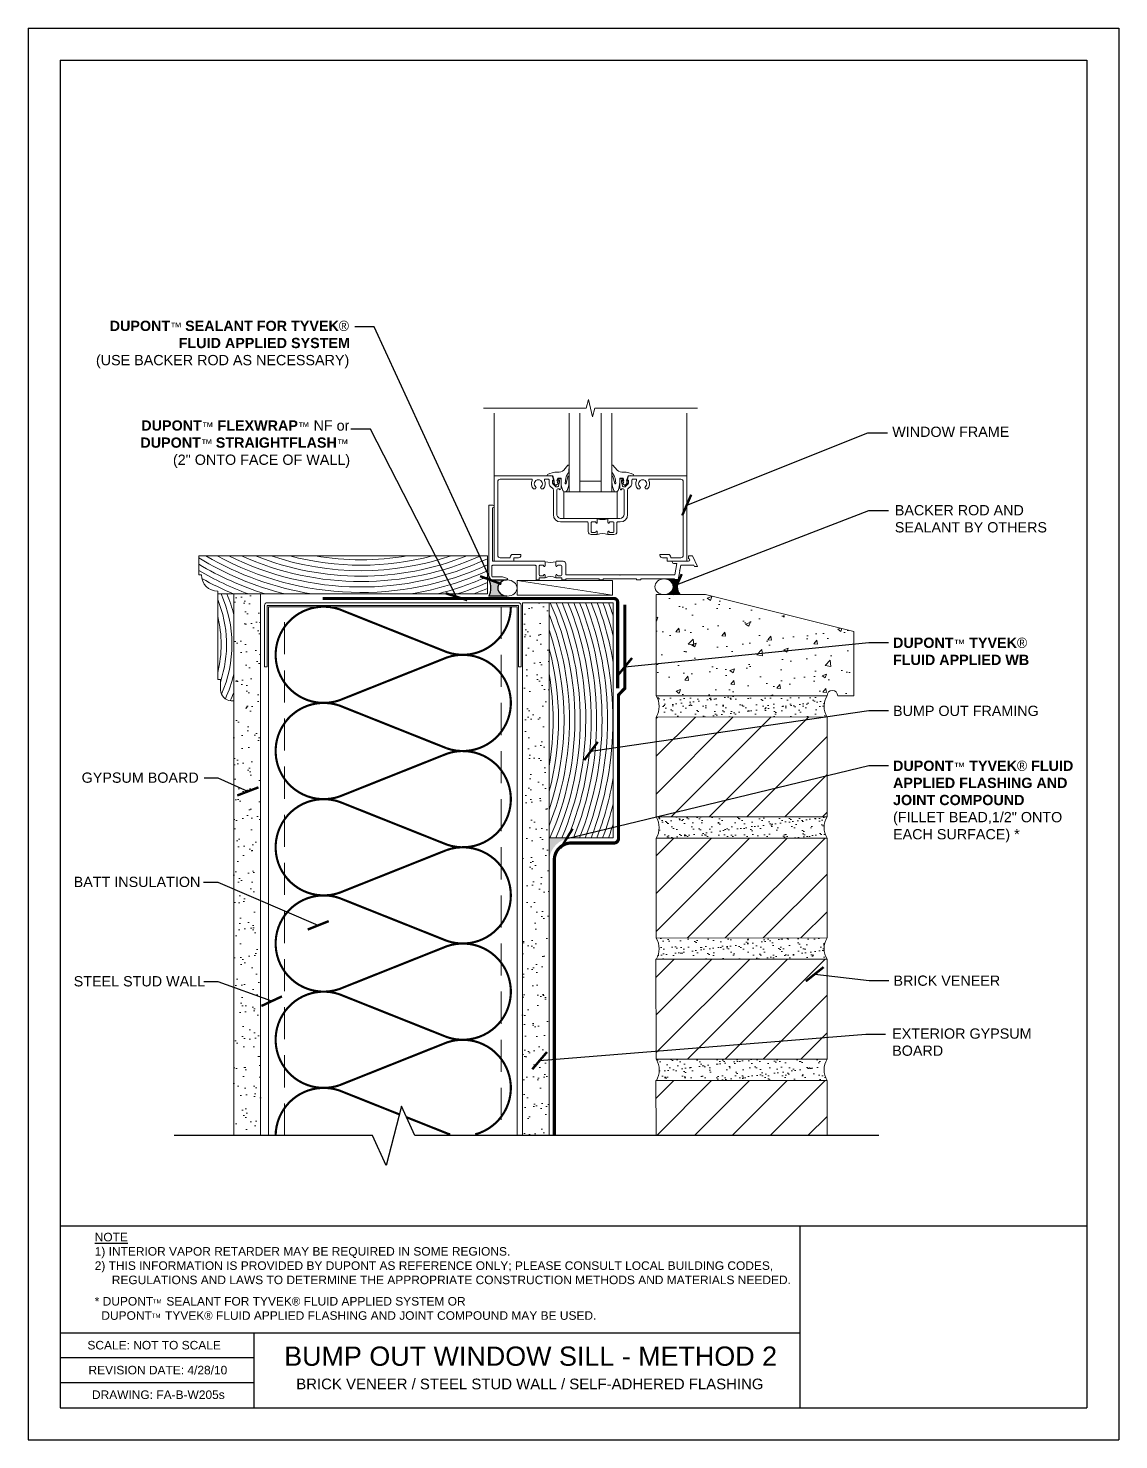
# Model space of a CAD drawing. Extents: x 472.1 to 497.6, y -313 to -280.
import ezdxf

# ---------------------------------------------------------------- set-up
doc = ezdxf.new("R2010")
doc.units = 0
doc.header["$LTSCALE"] = 1.5
doc.header["$MEASUREMENT"] = 0
doc.linetypes.add('DASHED', pattern=[0.75, 0.5, -0.25])
doc.linetypes.add('DASHED2', pattern=[0.375, 0.25, -0.125])
doc.layers.get('0').update_dxf_attribs({"color": 8, "linetype": 'CONTINUOUS'})
for name, color, linetype in [('8x11-ttb$0$B', 5, 'CONTINUOUS'), ('DuPont Self-Adhered Flashing', 252, 'CONTINUOUS'), ('INSULATION', 241, 'CONTINUOUS'), ('SEALANT', 250, 'CONTINUOUS'), ('STRUCTURE', 250, 'CONTINUOUS'), ('TEXT', 7, 'CONTINUOUS'), ('Tyvek FA Flashing and Joint Treatment', 150, 'DASHED2'), ('Tyvek FA WB', 10, 'DASHED2')]:
    doc.layers.add(name, color=color, linetype=linetype)
for name, color, linetype, lineweight in [('A-Anno-txt0', 250, 'CONTINUOUS', 18), ('A-Backer Rod', 250, 'CONTINUOUS', 15), ('A-Glazing', 250, 'CONTINUOUS', 15), ('A-Sealant', 250, 'CONTINUOUS', 15), ('A-Window Gasket', 250, 'CONTINUOUS', 13), ('brick', 250, 'CONTINUOUS', 5), ('Gyp Board', 250, 'CONTINUOUS', 20), ('Metal Stud', 250, 'CONTINUOUS', 18), ('Non-Flanged Window', 250, 'CONTINUOUS', 20), ('Shims', 250, 'CONTINUOUS', 25), ('Wood', 250, 'CONTINUOUS', 20)]:
    doc.layers.add(name, color=color, linetype=linetype, lineweight=lineweight)
doc.layers.add('VIEWPORT', color=7, linetype='CONTINUOUS', plot=False)
doc.styles.add('DETAILS', font='sanss___.ttf', dxfattribs={"height": 1})
doc.dimstyles.new('ARCH_1_1-2_IN', dxfattribs={"dimscale": 0, "dimtxt": 0.09375, "dimasz": 0.09375, "dimexe": 0.0625, "dimexo": 0.0625, "dimgap": 0.0625, "dimtad": 1, "dimdec": 4, "dimlfac": 8, "dimzin": 3, "dimdsep": 46, "dimlunit": 4, "dimtxsty": 'Standard', "dimblk1": 'ARCHTICK', "dimblk2": 'ARCHTICK', "dimsah": 1, "dimcen": 0.0625, "dimdle": 0.0625, "dimclrd": 256, "dimclre": 256, "dimclrt": 256, "dimadec": 0, "dimazin": 0, "dimtfac": 1, "dimtdec": 4, "dimtmove": 0, "dimatfit": 3, "dimldrblk": 'ARCHTICK', "dimfxl": 1, "dimfrac": 2, "dimtolj": 1, "dimtzin": 0, "dimlwd": -1, "dimlwe": -1, "dimarcsym": 0})
pattern_1 = [(37.50000000000001, (372.1442995840722, -140.8709800761245), (-0.009449003716441223, 0.2890235653519738), [0, -0.228, 0, -0.255, 0, -0.24375]), (7.499999999999999, (372.1442995840722, -140.8709800761245), (0.2654665057901591, 0.423321909784461), [0, -0.123, 0, -0.2055, 0, -0.07875]), (327.5, (371.9597995840722, -140.8709800761245), (0.4671212792627242, 0.0008488580305446746), [0, -0.075, 0, -0.27, 0, -0.3525]), (317.5, (371.9597995840722, -140.8709800761245), (0.450918990685844, 0.1316513347401374), [0, -0.0375, 0, -0.177, 0, -0.2025])]

# ---------------------------------------------------------------- blocks, each defined once
blk = doc.blocks.new('_ArchTick')
at = {"color": 0, "linetype": 'ByBlock', "const_width": 0.15}
blk.add_lwpolyline([(-0.5, -0.5), (0.5, 0.5)], dxfattribs=at)
blk = doc.blocks.new('Revsion Date')
at = {"layer": 'TEXT', "insert": (0.000131622949083976, 0.2031688605532622, 2.979996827461446e-09), "char_height": 0.2, "width": 16.26451670448571, "attachment_point": 1, "style": 'DETAILS'}
blk.add_mtext('\\pi-0.033334,l0.033334,t0.1;REVISION DATE: 4/28/10', dxfattribs=at)

msp = doc.modelspace()

# ---------------------------------------------------------------- hatches: boundary and pattern name
at = {"layer": 'brick', "lineweight": 15}
h = msp.add_hatch(dxfattribs=at)
h.set_pattern_fill('AR-CONC', color=256, scale=0.15, style=0)
h.set_pattern_definition([(49.99999999999999, (372.1442995840722, -140.8709800761245), (1.07589027390113, -0.09412820247389266), [0.1125, -1.2375]), (355, (372.1442995840722, -140.8709800761245), (-0.2081270004195, 1.128288200550018), [0.09, -0.9899999999999999]), (100.4514, (372.2339571040722, -140.8788240861245), (0.8677640725710324, 1.03415931309143), [0.09561028499999985, -1.051713167999997]), (46.18420000000001, (372.1442995840722, -140.5709800761245), (1.600861572938467, -0.2482785214935271), [0.16875, -1.85625]), (96.6356, (372.2777047015722, -140.5916700366245), (1.401994058323055, 1.461176806350662), [0.1434154319999996, -1.577569499999997]), (351.1842, (372.1442995840722, -140.5709800761245), (1.401992917700441, 1.461177901387987), [0.135, -1.485]), (21, (372.2942995840722, -140.6459800761245), (0.8953605781776924, -0.6039283359980082), [0.1125, -1.2375]), (326.0000000000001, (372.2942995840722, -140.6459800761245), (0.3649729978823726, 1.087725067570279), [0.09, -0.9899999999999999]), (71.4514, (372.3689129335722, -140.6963074851245), (1.260333942872235, 0.4837957450649286), [0.095610285, -1.051713168]), (37.50000000000001, (372.1442995840722, -140.8709800761245), (0.018239782975936, 0.4993407807469672), [0, -0.9779999999999999, 0, -1.005, 0, -0.9937499999999999]), (7.499999999999999, (372.1442995840722, -140.8709800761245), (0.3946043061632229, 0.5916175678235404), [0, -0.573, 0, -0.9555, 0, -0.37875]), (327.5, (371.8097995840722, -140.8709800761245), (0.8007336542586136, -0.0338323076015697), [0, -0.375, 0, -1.17, 0, -1.5525]), (317.5, (371.6597995840722, -140.8709800761245), (0.8747792540135794, 0.1501574734984764), [0, -0.4875, 0, -0.7769999999999999, 0, -1.1025])])
edge = h.paths.add_edge_path()
edge.add_line((490.399082504635, -295.6345693119217), (486.7574053573771, -295.6345693119217))
edge.add_line((486.7574053573771, -295.6345693119217), (486.7574053573771, -293.9563312540359))
edge.add_line((486.7574053573771, -293.9563312540359), (486.7574053573771, -293.2686838243318))
edge.add_line((486.7574053573771, -293.2686838243318), (487.913554591114, -293.2686838243318))
edge.add_line((487.913554591114, -293.2686838243318), (491.3770997362377, -294.1345701106126))
edge.add_line((491.3770997362377, -294.1345701106127), (491.3785033215071, -294.9179629878894))
edge.add_line((491.3785033215071, -294.9179629878894), (491.3785033215071, -295.6343523437521))
edge.add_line((491.3785033215071, -295.6343523437522), (491.0035033215071, -295.6343523437522))
edge.add_arc((490.8785033215071, -295.6343523437522), 0.125, 0, 180)
edge.add_line((490.7535033215071, -295.6343523437522), (490.399082504635, -295.6343523437522))
at = {"layer": 'brick'}
h = msp.add_hatch(dxfattribs=at)
h.set_pattern_fill('AR-SAND', color=256, scale=0.15, style=0)
h.set_pattern_definition(pattern_1)
edge = h.paths.add_edge_path()
edge.add_line((486.7589532838674, -296.1322131694), (490.7520964067497, -296.1295620653599))
edge.add_arc((491.1721392814835, -295.883379627579), 0.4868693965391097, 149.2667922168358, 210.374091206803, ccw=False)
edge.add_line((490.7536476613656, -295.6345693119217), (486.7574053573771, -295.6345693119216))
edge.add_arc((486.3341052745168, -295.8847103274735), 0.4916843375690849, -30.22370756333339, 30.58014467202571, ccw=False)
h = msp.add_hatch(dxfattribs=at)
h.set_pattern_fill('_USER', color=256, scale=0.625, angle=45, style=0, pattern_type=0)
h.set_pattern_definition([(45, (116.9332864501775, -386.6829148373379), (-0.4419417382415922, 0.4419417382415922), [])])
h.paths.add_polyline_path([(486.7589532838674, -296.1322131694), (490.7520964081122, -296.1295641191473), (490.7536443332402, -298.4628858729792), (486.7574053573773, -298.4655369770191)])
h = msp.add_hatch(dxfattribs=at)
h.set_pattern_fill('AR-SAND', color=256, scale=0.15, style=0)
h.set_pattern_definition(pattern_1)
edge = h.paths.add_edge_path()
edge.add_line((490.7536443332402, -304.1295525396458), (486.761166379859, -304.1322011486243))
edge.add_arc((486.3334652906049, -304.3835323819786), 0.4960802461382137, -29.73223907626658, 30.43989638010538, ccw=False)
edge.add_line((486.7642378587936, -304.6295620653598), (490.7520964067498, -304.6295620653598))
edge.add_arc((491.1813454224944, -304.3808837730001), 0.4960802461382787, 149.5601036198979, 210.0851456523651, ccw=False)
edge = h.paths.add_edge_path()
edge.add_line((490.7536443332402, -301.2962192063125), (486.7574053573772, -301.2988703103524))
edge.add_arc((486.329704268123, -301.5502015437068), 0.4960802461383204, 12.252309427424393, 30.43989638011351, ccw=False)
edge.add_line((486.8144850729454, -301.4449248516785), (486.8230895756632, -301.4985629059241))
edge.add_arc((486.3297042681236, -301.5502015437068), 0.4960802461377142, -5.72649610663899, 5.974931136099883, ccw=False)
edge.add_line((486.8233088425168, -301.5997003795124), (486.8189164205352, -301.6324638105174))
edge.add_arc((486.329704268123, -301.5502015437067), 0.4960802461383513, 330.26809278389993, 350.4548643698182, ccw=False)
edge.add_line((486.7604782613214, -301.7962287320266), (490.7520964067499, -301.7962287320266))
edge.add_arc((491.1813454224945, -301.5475504396667), 0.4960802461384055, 149.5601036199079, 210.0851456523642, ccw=False)
edge = h.paths.add_edge_path()
edge.add_line((490.7536443332402, -298.4628858729792), (486.7574053573772, -298.4655369770191))
edge.add_arc((486.3297042681229, -298.7168682103734), 0.4960802461383752, -30.085145652373228, 30.439896380098276, ccw=False)
edge.add_line((486.7589532838675, -298.9655465027333), (490.7520964067499, -298.9628953986933))
edge.add_arc((491.1813454224945, -298.7142171063334), 0.4960802461383913, 149.5601036199107, 210.0851456523614, ccw=False)
h = msp.add_hatch(dxfattribs=at)
h.set_pattern_fill('_USER', color=256, scale=0.625, angle=45, style=0, pattern_type=0)
h.set_pattern_definition([(45, (372.1442995840722, -140.8709800761245), (-0.4419417382415922, 0.4419417382415922), [])])
h.paths.add_polyline_path([(486.7589532838675, -298.9655465027333), (490.7520964067497, -298.9628953986933), (490.7536443332402, -301.2962192063125), (486.7589532838675, -301.2962192063125)])
h = msp.add_hatch(dxfattribs=at)
h.set_pattern_fill('_USER', color=256, scale=0.625, angle=45, style=0, pattern_type=0)
h.set_pattern_definition([(45, (372.1442995840721, -143.7043134094576), (-0.4419417382415922, 0.4419417382415922), [])])
h.paths.add_polyline_path([(486.7589532838674, -301.7988798360664), (490.7520964067496, -301.7962287320263), (490.7536443332401, -304.1295525396455), (486.7589532838674, -304.1295525396455)])
h = msp.add_hatch(dxfattribs=at)
h.set_pattern_fill('_USER', color=256, scale=0.625, angle=45, style=0, pattern_type=0)
h.set_pattern_definition([(45, (372.1442995840722, -146.5376467427911), (-0.4419417382415922, 0.4419417382415922), [])])
h.paths.add_polyline_path([(486.7589533320499, -305.9154093836138), (490.7528486776213, -305.9154081172202), (490.7520964067497, -304.6295620653599), (486.7589532838675, -304.6322131693998)])
at = {"layer": 'Gyp Board'}
h = msp.add_hatch(dxfattribs=at)
h.set_pattern_fill('AR-SAND', color=256, scale=0.25, style=0)
h.set_pattern_definition([(37.50000000000001, (-1117.769163435428, -883.2508654580786), (-0.01574833952740204, 0.4817059422532897), [0, -0.38, 0, -0.425, 0, -0.40625]), (7.499999999999999, (-1117.769163435428, -883.2508654580786), (0.4424441763169318, 0.7055365163074351), [0, -0.205, 0, -0.3425, 0, -0.13125]), (327.5, (-1118.076663435428, -883.2508654580786), (0.7785354654378738, 0.001414763384241069), [0, -0.125, 0, -0.45, 0, -0.5875]), (317.5, (-1118.076663435428, -883.2508654580786), (0.7515316511430734, 0.2194188912335623), [0, -0.0625, 0, -0.295, 0, -0.3375])])
h.paths.add_polyline_path([(477.5056114236442, -293.2536263562164), (476.8806114236442, -293.2536263562164), (476.8806114236442, -293.5437926824285), (476.8806114236442, -305.9154105868184), (477.5056114236442, -305.9154105868184)])
h = msp.add_hatch(dxfattribs=at)
h.set_pattern_fill('AR-SAND', color=256, scale=0.25, style=0)
h.set_pattern_definition([(37.50000000000001, (-1117.769163435428, -883.1094762909449), (-0.01574833952740204, 0.4817059422532897), [0, -0.38, 0, -0.425, 0, -0.40625]), (7.499999999999999, (-1117.769163435428, -883.1094762909449), (0.4424441763169318, 0.7055365163074351), [0, -0.205, 0, -0.3425, 0, -0.13125]), (327.5, (-1118.076663435428, -883.1094762909449), (0.7785354654378738, 0.001414763384241069), [0, -0.125, 0, -0.45, 0, -0.5875]), (317.5, (-1118.076663435428, -883.1094762909449), (0.7515316511430734, 0.2194188912335623), [0, -0.0625, 0, -0.295, 0, -0.3375])])
h.paths.add_polyline_path([(484.255611423644, -295.7654916829108), (484.2509768398142, -295.7723744794926), (484.2387339456338, -295.742665617188), (484.1866080558215, -295.742665617188), (484.1666033656933, -295.7723744794926), (484.1543593644598, -295.742665617188), (484.1022346970564, -295.742665617188), (484.0822222621777, -295.7723744794927), (484.0699804750499, -295.7426656171878), (484.017853593541, -295.7426656171878), (483.9978411586621, -295.7723744794923), (483.9855993715341, -295.7426656171878), (483.9334724900252, -295.7426656171878), (483.9134600551465, -295.7723744794924), (483.9012182680182, -295.7426656171879), (483.8490913865098, -295.7426656171879), (483.8290789516308, -295.7723744794926), (483.8168371645026, -295.7426656171878), (483.7647102829941, -295.7426656171878), (483.744697848115, -295.7723744794923), (483.732456060987, -295.7426656171878), (483.6803291794785, -295.7426656171878), (483.6603167445994, -295.7723744794923), (483.6480749574716, -295.7426656171878), (483.6306114236442, -295.7426656171876), (483.6306114236442, -305.9154117474218), (484.255602006072, -305.9154127701885)])
h.paths.add_polyline_path([(484.2556114236442, -293.4581774499198), (483.6306114236442, -293.4581774499198), (483.6306114236442, -295.5972951337893), (483.6403040074092, -295.5972951337892), (483.6603320033886, -295.5676320478518), (483.6725549279785, -295.5972951337893), (483.724685110925, -295.5972951337893), (483.7447131069043, -295.567632047852), (483.7569360314941, -295.5972951337893), (483.8090662144406, -295.5972951337893), (483.8290942104199, -295.567632047852), (483.8413171350098, -295.5972951337893), (483.8934473179558, -295.5972951337893), (483.9134753139353, -295.5676320478518), (483.9256982385252, -295.5972951337894), (483.9778284214714, -295.5972951337895), (483.9978564174511, -295.5676320478517), (484.0100793420413, -295.5972951337894), (484.0622019990153, -295.5972951337894), (484.0822222621775, -295.5676320478517), (484.0944473974611, -295.5972951337894), (484.1465753697136, -295.5972951337895), (484.1666033656931, -295.5676320478518), (484.1788273956301, -295.5972951337894), (484.230956576652, -295.5972951337894), (484.255611423644, -295.5607652021308)])
at = {"layer": 'SEALANT'}
h = msp.add_hatch(color=256, dxfattribs=at)
h.dxf.hatch_style = 1
edge = h.paths.add_edge_path()
edge.add_line((483.2628116627359, -293.3035590075893), (482.84727701156, -293.3035590075893))
edge.add_arc((482.4762065884184, -293.1161017178147), 0.4157324793904046, 333.198015599936, 386.9109299082614)
edge.add_line((482.8469198988345, -292.9279391925861), (483.2570074257755, -292.9279391925861))
edge.add_arc((483.2802660522838, -293.1819983951717), 0.2551216222226348, 95.23073682215808, 135.4163850388761)
edge.add_arc((483.2147005487953, -293.1156093284141), 0.1618272552155245, 135.8626433203986, 215.6300560562126)
edge.add_arc((483.2723471239688, -293.0661845002559), 0.2375659524272433, 217.219695169789, 267.6996346296816)
h = msp.add_hatch(color=256, dxfattribs=at)
h.dxf.hatch_style = 1
edge = h.paths.add_edge_path()
edge.add_ellipse((486.9413414059917, -293.0854660434084), major_axis=(0.2126309046529693, 0), ratio=0.8626591466456875, start_angle=-90, end_angle=90, ccw=False)
edge.add_line((486.9413414059924, -293.2688940381668), (487.3155669071187, -293.2688940381669))
edge.add_arc((487.6869528144978, -293.0424644639078), 0.4349687854306041, 161.3307433582563, 211.3701656921093, ccw=False)
edge.add_line((487.2748711411085, -292.9032289125727), (486.9413414059932, -292.9020380486499))
at = {"layer": 'Tyvek FA Flashing and Joint Treatment', "ltscale": 0.5}
h = msp.add_hatch(color=256, dxfattribs=at)
h.dxf.hatch_style = 1
edge = h.paths.add_edge_path()
edge.add_line((484.2558520643404, -298.9583647210042), (484.2558520643404, -299.4583647210041))
edge.add_arc((484.8079205985126, -299.5104332551763), 0.554518528702023, 95.38793301168698, 174.6120669883089, ccw=False)
edge.add_line((484.7558520643405, -298.9583647210042), (484.2558520643404, -298.9583647210042))

# ---------------------------------------------------------------- linework, layer by layer
at = {"layer": '8x11-ttb$0$B', "color": 7}
for p, q in [((472.8245605984985, -280.7784869836718, 2.979996827461446e-09), (472.8245605984985, -312.2784869836718, 2.979996827461446e-09)), ((472.8245605984985, -280.7784869836718, 2.979996827461446e-09), (496.8245605984985, -280.7784869836718, 2.979996827461446e-09)), ((496.8245605984985, -280.7784869836718, 2.979996827461446e-09), (496.8245605984985, -312.2784869836718, 2.979996827461446e-09)), ((472.8245605984985, -310.5278207188284, 2.979996827461446e-09), (490.1131076113375, -310.5278207188284, 2.979996827461446e-09)), ((472.8245605984985, -312.2784869836718, 2.979996827461446e-09), (496.8245605984985, -312.2784869836718, 2.979996827461446e-09))]:
    msp.add_line(p, q, dxfattribs=at)
at = {"layer": '8x11-ttb$0$B', "color": 7, "elevation": 2.979996827461446e-09}
for points in [[(496.8245605984985, -308.0331666704011), (472.8245605984985, -308.0331666704011)], [(490.1131076113375, -308.0331666704011), (490.1131076113375, -312.2784869836718)], [(477.3511108772184, -310.5278207188284), (477.3511108772184, -312.2784869836718)], [(477.3511108772184, -311.1114207188284), (472.8245605984985, -311.1114207188284)], [(477.3511108772184, -311.6950207188283), (472.8245605984985, -311.6950207188283)]]:
    msp.add_lwpolyline(points, dxfattribs=at)
at = {"layer": 'A-Anno-txt0', "lineweight": 13}
msp.add_lwpolyline([(482.7224148303378, -288.9103090300771), (485.1224048303376, -288.9103090300771), (485.1724248303378, -288.7103290300771), (485.2724048303377, -289.1103090300771), (485.3224048303377, -288.9103090300771), (487.7224148303378, -288.9103090300771)], dxfattribs=at)
at = {"layer": 'A-Backer Rod'}
msp.add_ellipse((483.2778192592293, -293.1155618242421), major_axis=(0.2256227642255621, -1.381495353187958e-17), ratio=0.8319303761802328, dxfattribs=at)
at = {"layer": 'A-Backer Rod', "extrusion": (0, 0, -1)}
msp.add_ellipse((486.9413414059917, -293.0854660434084), major_axis=(0.2126309046529692, 0), ratio=0.8626591466456877, dxfattribs=at)
at = {"layer": 'A-Glazing'}
for p, q in [((484.720973217803, -290.86549304865), (484.720973217803, -289.0288782357843)), ((484.970973217803, -290.86549304865), (484.970973217803, -289.0288782357843)), ((485.470973217803, -290.86549304865), (485.470973217803, -289.0288782357843)), ((485.720973217803, -290.86549304865), (485.720973217803, -289.0288782357843))]:
    msp.add_line(p, q, dxfattribs=at)
at = {"layer": 'A-Sealant'}
for centre, radius, start, end in [((485.5049148303378, -291.0373731588126), 0.4796878163860037, 254.8951551123608, 285.1048448876391), ((485.504914830338, -292.1433643928763), 0.3046970014300712, 65.77986063325321, 114.2201393668193), ((484.2861122702849, -292.0373731588114), 0.4796878163871012, 254.8951551123949, 285.1048448876049), ((484.2867075461308, -293.1512001096203), 0.3019352373051956, 65.6679238067389, 114.3320761931669), ((487.6869210939301, -293.0424679941673), 0.4349398641923196, 161.3289651772829, 211.3719438730815)]:
    msp.add_arc(centre, radius, start, end, dxfattribs=at)
at = {"layer": 'A-Window Gasket'}
for points in [[(484.3474846219491, -290.6044950768145), (484.374301148488, -290.5996207762165), (484.340171024367, -290.4923861785347), (484.2792243737069, -290.4875118796562), (484.203669503348, -290.49049304865), (484.2137600449063, -290.4594835060288, -0.1257100272134179), (484.4457514469283, -290.4077411784351, 0.2260837189018228), (484.5993370073601, -290.3580233197911), (484.6948923170198, -290.2470827016307, -0.6449762263124317), (484.7208266090378, -290.2588240441044), (484.7192468720099, -290.3880609797337, -0.1518691569180708), (484.7028940954135, -290.432496134083), (484.6643909071183, -290.4924219133514, 0.02934546717884474), (484.6469960179153, -290.5443045565441), (484.6297657283318, -290.6660985663812, 0.6538117075652882), (484.6500065392347, -290.6730853033465), (484.6940982864571, -290.5078363858565, -0.8886355728344962), (484.7192468720099, -290.5098978167559), (484.7192468720099, -290.6441434371486, -0.06420464893641442), (484.6768144101003, -290.8327596938559, -0.6896355001773956), (484.5742056797123, -290.8327596938559, -0.07035608683589237), (484.5329732178029, -290.6441434371486), (484.5329732178029, -290.548440626815), (484.4596264598262, -290.548440626815), (484.4376856650089, -290.6020579265155), (484.4766915229224, -290.6069322253942), (484.4425613967302, -290.6434894747212), (484.4742536570615, -290.6654238239734), (484.4133070043305, -290.7190411219547), (484.357236085392, -290.6532380741978), (484.3816147460702, -290.6434894747212)], [(486.0944618136568, -290.6044950768145), (486.0676452871177, -290.5996207762165), (486.101775411239, -290.4923861785347), (486.162722061899, -290.4875118796562), (486.2382769322577, -290.49049304865), (486.2281863906994, -290.4594835060288, 0.1257100272134179), (485.9961949886774, -290.4077411784351, -0.2260837189018228), (485.8426094282458, -290.3580233197911), (485.7470541185862, -290.2470827016307, 0.6449762263124317), (485.7211198265679, -290.2588240441044), (485.722699563596, -290.3880609797337, 0.1518691569180708), (485.7390523401922, -290.432496134083), (485.7775555284874, -290.4924219133514, -0.02934546717884474), (485.7949504176904, -290.5443045565441), (485.8121807072739, -290.6660985663812, -0.6538117075652882), (485.791939896371, -290.6730853033465), (485.7478481491489, -290.5078363858565, 0.8886355728344962), (485.722699563596, -290.5098978167559), (485.722699563596, -290.6441434371486, 0.06420464893641442), (485.7651320255054, -290.8327596938559, 0.6896355001773956), (485.8677407558934, -290.8327596938559, 0.07035608683589237), (485.9089732178028, -290.6441434371486), (485.9089732178028, -290.548440626815), (485.9823199757795, -290.548440626815), (486.004260770597, -290.6020579265155), (485.9652549126835, -290.6069322253942), (485.9993850388755, -290.6434894747212), (485.9676927785442, -290.6654238239734), (486.0286394312752, -290.7190411219547), (486.0847103502137, -290.6532380741978), (486.0603316895355, -290.6434894747212)]]:
    msp.add_lwpolyline(points, format="xyb", close=True, dxfattribs=at)
msp.add_lwpolyline([(484.5969148303377, -291.49049304865), (484.5969148303377, -290.86549304865), (485.8469148303377, -290.86549304865), (485.8469148303377, -291.49049304865)], close=True, dxfattribs=at)
at = {"layer": 'brick', "lineweight": 15}
msp.add_lwpolyline([(490.399082504635, -295.6345693119217), (486.7574053573771, -295.6345693119217), (486.7574053573771, -293.9563312540359), (486.7574053573771, -293.2686838243318), (487.913554591114, -293.2686838243318), (491.3770997362377, -294.1345701106127), (491.3785033215071, -294.9179629878894), (491.3785033215071, -295.6343523437522), (491.0035033215071, -295.6343523437522, 0.9999999999999999), (490.7535033215071, -295.6343523437522), (490.399082504635, -295.6343523437522)], format="xyb", dxfattribs=at)
at = {"layer": 'brick'}
for points in [[(490.7536443332402, -298.4628858729791), (486.7574053573773, -298.4655369770191), (486.7589532838674, -296.1322131694), (490.7520964067497, -296.1295620653599), (490.7536443332402, -298.4628858729791, 0.2704061141941634), (490.7520964067498, -298.9628953986932, 0.9074311398367584), (490.7520964067498, -298.9628953986932, -0.1931272375800366)], [(490.7536443332402, -301.2962192063125), (486.7574053573773, -301.2988703103524), (486.7589532838675, -298.9655465027333), (490.7520964067497, -298.9628953986933), (490.7536443332402, -301.2962192063125, 0.2704061141941634), (490.7520964067498, -301.7962287320265, 0.9074311398367584), (490.7520964067498, -301.7962287320265, -0.1931272375800366)], [(490.7536443332402, -304.1295525396458), (486.7574053573773, -304.1322036436857), (486.7520964067497, -301.7962287320266), (490.7520964067497, -301.7962287320266), (490.7536443332402, -304.1295525396458, 0.2704061141941634), (490.7520964067498, -304.6295620653598, 0.9074311398367584), (490.7520964067498, -304.6295620653598, -0.1931272375800366)]]:
    msp.add_lwpolyline(points, format="xyb", dxfattribs=at)
msp.add_lwpolyline([(486.7550187411892, -305.9154093848614), (486.7520964067498, -304.6295620653598), (490.7520964067498, -304.6295620653598), (490.7529494367321, -305.9154081171882)], dxfattribs=at)
for centre, radius, start, end in [((486.3341052745169, -295.8847103274735), 0.4916843375690687, 329.7762924366647, 30.58014467201872), ((491.18134875062, -295.8859005452761), 0.4960802461384045, 149.5601036199047, 210.0851456523679), ((486.3297042681229, -298.7168682103734), 0.4960802461384045, 329.9148543476321, 30.43989638009526), ((486.3297042681229, -301.5502015437067), 0.4960802461384045, 329.9148543476321, 30.43989638009526), ((486.3334652906047, -304.3835323819786), 0.4960802461384045, 329.9148543476321, 30.43989638009526)]:
    msp.add_arc(centre, radius, start, end, dxfattribs=at)
at = {"layer": 'DuPont Self-Adhered Flashing', "const_width": 0.075}
msp.add_lwpolyline([(485.8556114236442, -295.4581774499198), (485.8556114236442, -293.4417774499199, 0.4142135623730835), (485.7756114236442, -293.3617774499198), (478.9556114236417, -293.3617774499199)], format="xyb", dxfattribs=at)
at = {"layer": 'Gyp Board'}
for points in [[(476.8806114236442, -305.9154105868184), (476.8806114236442, -293.2536263562164), (477.5056114236442, -293.2536263562164), (477.5056114236442, -305.9154105868184)], [(484.2556114236442, -305.9154127702038), (484.2556114236442, -293.4581774499198), (483.6306114236442, -293.4581774499198), (483.6306114236442, -305.9154117474218)]]:
    msp.add_lwpolyline(points, dxfattribs=at)
at = {"layer": 'INSULATION', "color": 253, "const_width": 0.05}
for points in [[(483.359485848618, -300.3019274499208, 0.5155500965721037), (481.8664864642507, -299.2388181173003), (479.3524852329876, -300.2400367825412, -1.404370499403762), (479.3524852329903, -298.1138181173015), (481.8664864642503, -299.1150367825412, 1.404370499398822), (481.8664864642503, -296.9888181173001), (479.3524852329867, -297.990036782541, -1.404370499403763), (479.3524852329896, -295.8638181173013), (481.8664864642494, -296.865036782541, 1.404370499398822), (481.8664864642503, -294.7388181173001), (479.3524852329867, -295.740036782541, -1.404370499403762), (479.3524852329896, -293.6138181173013), (481.8664864642494, -294.615036782541, 0.5155500965725927), (483.3594858486173, -293.5519274499201)], [(482.5263438696647, -305.8884097993196, 1.036048452752059), (481.8664864642512, -303.7388181173014), (479.3524852329876, -304.7400367825423, -1.404370499403763), (479.3524852329906, -302.6138181173027), (481.8664864642503, -303.6150367825423, 1.404370499398822), (481.8664864642512, -301.4888181173014), (479.3524852329876, -302.4900367825423, -1.404370499403762), (479.3524852329906, -300.3638181173027), (481.8664864642503, -301.3650367825423, 0.5155500965725927), (483.3594858486183, -300.3019274499214)], [(477.859544800445, -305.9154105868186, -0.5123147569614868), (479.3524852329913, -304.8638181173029), (480.7501045390142, -305.4204298320029)], [(480.9175250605195, -305.487106231756), (481.8664864642512, -305.8650367825426, 0.01762287785830743), (481.9422705990888, -305.888313775288, 0.01762287785830743)]]:
    msp.add_lwpolyline(points, format="xyb", dxfattribs=at)
at = {"layer": 'Metal Stud'}
msp.add_lwpolyline([(483.5368614236442, -294.9581774499198), (483.536861423644, -293.5206774499198), (477.6618614236442, -293.5206774499201), (477.6618614236442, -294.9581774499198), (477.5993614236442, -294.9581774499198), (477.5993614236442, -293.5206774499198, -0.414213562373095), (477.6618614236442, -293.4581774499198), (483.5368614236442, -293.4581774499198, -0.414213562373095), (483.5993614236442, -293.5206774499198), (483.5993614236442, -294.9581774499198)], format="xyb", close=True, dxfattribs=at)
at = {"layer": 'Metal Stud', "lineweight": 13}
msp.add_lwpolyline([(477.6931114236442, -305.9154105868184), (477.6931114236442, -293.5519274499201), (483.5056114236442, -293.5519274499201), (483.5056114236442, -305.9154115428653)], dxfattribs=at)
at = {"layer": 'Metal Stud', "linetype": 'DASHED', "lineweight": 5}
msp.add_lwpolyline([(478.0681114236442, -305.9154105868186), (478.0681114236442, -293.5519274499201), (483.1306114236442, -293.5519274499201), (483.1306114236442, -305.9154109291961)], dxfattribs=at)
at = {"layer": 'Non-Flanged Window', "lineweight": 9}
for p, q in [((482.9719148303377, -289.0288682357843), (482.9719148303377, -292.49049304865)), ((487.4719148303377, -289.0288682357843), (487.4719148303377, -292.49049304865))]:
    msp.add_line(p, q, dxfattribs=at)
at = {"layer": 'Non-Flanged Window'}
for p, q in [((485.470973217803, -290.61549304865), (484.970973217803, -290.61549304865)), ((485.720973217803, -290.86549304865), (484.720973217803, -290.86549304865))]:
    msp.add_line(p, q, dxfattribs=at)
for points in [[(485.3799148303378, -291.50048804865), (485.3699148303378, -291.49048804865), (484.5344148303377, -291.49048804865, -0.4142135623730963), (484.4344148303377, -291.39048804865), (484.4344148303377, -290.81898804865, -0.4142135623730941), (484.4544148303377, -290.79898804865), (484.4964148303376, -290.79898804865), (484.4964148303376, -290.8209880486501, 0.4142135623730984), (484.5344198303378, -290.7829830486501), (484.5344198303378, -290.5809880486501, 0.414213562373108), (484.5144198303378, -290.5609880486501), (484.4854198303378, -290.5609880486501, 0.414213562373095), (484.4654198303378, -290.5809880486501), (484.4654198303378, -290.59298804865), (484.4944198303378, -290.59298804865), (484.4944198303378, -290.63098804865), (484.4719827823525, -290.7331462824664, -0.3541185725306732), (484.4524198303376, -290.7489880486501), (484.4104698303378, -290.7489880486501), (484.3437921608081, -290.6823657181798, -0.198912367379654), (484.3364698303378, -290.6646880486501), (484.3364698303378, -290.59298804865), (484.3654698303378, -290.59298804865), (484.3294395273076, -290.49048804865), (482.9719198303378, -290.49048804865), (482.9719198303378, -292.49048804865), (483.4269198303377, -292.49048804865), (483.4269198303377, -292.41048804865), (483.5349198303379, -292.41048804865, 0.4142135623731034), (483.5969198303378, -292.3484880486501), (483.5969198303378, -292.3304880486501), (483.4069198303377, -292.3304880486501, 0.414213562373095), (483.3469198303378, -292.39048804865), (483.3469198303378, -292.41048804865), (483.1119198303379, -292.41048804865, -0.4142135623730908), (483.0519198303377, -292.35048804865), (483.0519198303377, -290.63048804865, -0.4142135623731036), (483.1119198303379, -290.5704880486501), (483.839689992877, -290.5704880486501, -0.5680984128594625), (483.8572824077375, -290.6000015621636, 0.3397540095737803), (483.8891723138087, -290.79848804865), (483.9331377980349, -290.79848804865), (483.9501584679369, -290.7690073836012, 0.3865446749097419), (483.9473002726074, -290.7558626850345, -3.127286275187371), (484.0575393880681, -290.7558626850345, 0.3865446749096684), (484.0546811927388, -290.7690073836012), (484.0717018626405, -290.79848804865), (484.1156673468667, -290.79848804865, 0.3397540095737777), (484.1475572529379, -290.6000015621636, -0.5680984128594625), (484.1651496677986, -290.5704880486501), (484.2364698303379, -290.5704880486501, -0.4142135623731341), (484.2564698303378, -290.5904880486501), (484.2564698303378, -290.6646880456046, 0.1990202627215713), (484.2872544477809, -290.7389650743007), (484.3470851595179, -290.7987461296037, -0.1990202627215655), (484.3544148303378, -290.8164311364362), (484.3544148303378, -291.40048804865, 0.414213562373095), (484.5244148303377, -291.5704880486501), (485.1489148303378, -291.5704880486501, -0.4142135623731015), (485.1689148303378, -291.5904880486501), (485.1689148303378, -291.7954880486501, 0.4142135623731173), (485.2389148303377, -291.86548804865), (485.3799148303378, -291.86548804865), (485.3799148303378, -291.7999880486501, 0.9999999999999999), (485.3489148303378, -291.7999880486501), (485.3489148303378, -291.8004880486501, -0.4142135623730862), (485.3339148303377, -291.8154880486501), (485.2539148303378, -291.8154880486501, -0.4142135623731037), (485.2389148303377, -291.8004880486501), (485.2389148303377, -291.5854880486501, -0.414213562373095), (485.2539148303378, -291.5704880486501), (485.3339189289738, -291.5704880486501, -0.4190234982698032), (485.348916913251, -291.5857339502894, 1.008230869162925), (485.3799148303378, -291.5859880486501), (485.3799148303378, -291.50048804865)], [(485.6299148303378, -291.50048804865), (485.6299148303378, -291.5859880486501, 0.9999999999999999), (485.6609148303377, -291.5859880486501), (485.6609148303377, -291.5854880486501, -0.414213562373095), (485.6759148303378, -291.5704880486501), (485.7559148303378, -291.5704880486501, -0.4142135623730693), (485.7709148303376, -291.5854880486501), (485.7709148303379, -291.8004880486501, -0.414213562373095), (485.7559148303378, -291.8154880486501), (485.6759107317018, -291.8154880486501, -0.4190234982697423), (485.6609127474243, -291.8002421470107, 1.008230869162796), (485.6299148303378, -291.7999880486501), (485.6299148303378, -291.86548804865), (485.7709198303377, -291.86548804865, 0.4142135623731173), (485.8409198303377, -291.7954880486501), (485.8409198303377, -291.5854880486501, -0.4142135623730864), (485.8559198303378, -291.5704880486501), (485.9194198303377, -291.5704880486501, 0.4142135623730858), (486.0894198303378, -291.40048804865), (486.0894198303378, -290.8164311364362, -0.1990202627215653), (486.0967495011575, -290.7987461296037), (486.1565802128948, -290.7389650743007, 0.1990202627215716), (486.1873648303378, -290.6646880456046), (486.1873648303378, -290.5904880486501, -0.414213562373082), (486.2073648303378, -290.5704880486501), (486.278684992877, -290.5704880486501, -0.5680984128616718), (486.2962774077377, -290.6000015621636, 0.3397540095737931), (486.3281673138087, -290.79848804865), (486.3721327980349, -290.79848804865), (486.3891534679369, -290.7690073836012, 0.3865446749096253), (486.3862952726074, -290.7558626850345, -3.127286275187395), (486.496534388068, -290.7558626850345, 0.386544674909742), (486.4936761927387, -290.7690073836012), (486.5106968626405, -290.79848804865), (486.5546623468669, -290.79848804865, 0.3397540095737929), (486.5865522529379, -290.6000015621636, -0.5680984128595217), (486.6041446677986, -290.5704880486501), (487.3319198303377, -290.5704880486501, -0.414213562373095), (487.3919198303378, -290.63048804865), (487.3919198303378, -292.35048804865, -0.414213562373095), (487.3319198303377, -292.41048804865), (487.0969148303377, -292.41048804865), (487.0969148303377, -292.39048804865, 0.414213562373095), (487.0369148303377, -292.3304880486501), (486.8469148303377, -292.3304880486501), (486.8469148303377, -292.3484880486501, 0.414213562373095), (486.9089148303378, -292.41048804865), (487.0169148303377, -292.41048804865), (487.0169148303377, -292.49048804865), (487.4719148303377, -292.49048804865), (487.4719148303377, -290.49048804865), (486.1143951333681, -290.49048804865), (486.0783648303376, -290.59298804865), (486.1073648303376, -290.59298804865), (486.1073648303376, -290.6646880486501, -0.198912367379654), (486.1000424998674, -290.6823657181798), (486.0333648303378, -290.7489880486501), (485.9914148303378, -290.7489880486501, -0.3541185725306731), (485.9718518783231, -290.7331462824664), (485.9494148303378, -290.63098804865), (485.9494148303378, -290.59298804865), (485.9784148303378, -290.59298804865), (485.9784148303378, -290.5809880486501, 0.414213562373095), (485.9584148303379, -290.5609880486501), (485.9294148303379, -290.5609880486501, 0.414213562373095), (485.9094148303377, -290.5809880486501), (485.9094148303377, -290.7829830486501, 0.414213562373095), (485.9474198303378, -290.8209880486501), (485.9474198303378, -290.79898804865), (485.9894198303377, -290.79898804865, -0.414213562373095), (486.0094198303377, -290.81898804865), (486.0094198303377, -291.39048804865, -0.414213562373095), (485.9094198303378, -291.49048804865), (485.6399148303378, -291.49048804865), (485.6299148303378, -291.50048804865)], [(484.1611122702849, -292.50048804865), (484.151112270285, -292.49048804865), (482.9469198303377, -292.49048804865, -0.4142135623731099), (482.9269198303377, -292.4704880486501), (482.9269198303377, -291.2399380486501), (482.9409198303378, -291.2399380486501, 0.9999999999999999), (482.9409198303378, -291.17793804865), (482.8469198303378, -291.17793804865), (482.8469198303378, -292.92793804865), (483.2844198303378, -292.92793804865), (483.2844198303378, -292.8894220787607), (483.1669198303377, -292.85793804865), (482.9369198303377, -292.85793804865, -0.414213562373095), (482.9169198303377, -292.83793804865), (482.9169198303377, -292.6044880486501, -0.4142135623731341), (482.9369198303377, -292.5844880486501), (483.930112270285, -292.58448804865, -0.414213562373108), (483.9501122702849, -292.60448804865), (483.9501122702849, -292.92793804865), (484.0201122702849, -292.92793804865), (484.0201122702849, -292.8794880486499), (484.1611122702849, -292.8794880486499), (484.1611122702849, -292.81398804865, 0.9999999999999999), (484.1301122702848, -292.81398804865), (484.1301122702848, -292.81448804865, -0.414213562373095), (484.1151122702849, -292.82948804865), (484.0401122702849, -292.82948804865, -0.414213562373095), (484.0201122702849, -292.80948804865), (484.0201122702849, -292.60448804865, -0.414213562373108), (484.0401122702849, -292.58448804865), (484.1151122702849, -292.58448804865, -0.414213562373095), (484.1301122702848, -292.59948804865), (484.1301122702848, -292.5999880486499, 0.9999999999999999), (484.1611122702849, -292.5999880486499), (484.1611122702849, -292.50048804865)], [(484.4111122702849, -292.5004880486499), (484.4111122702849, -292.5999880486499, 0.9999999999999999), (484.4421122702849, -292.5999880486499), (484.4421122702849, -292.59948804865, -0.414213562373095), (484.4571122702848, -292.58448804865), (484.5321122702848, -292.58448804865, -0.4142135623730689), (484.5521122702848, -292.60448804865), (484.5521122702848, -292.80948804865, -0.414213562373095), (484.5321122702848, -292.82948804865), (484.4571122702848, -292.82948804865, -0.414213562373095), (484.4421122702849, -292.81448804865), (484.4421122702849, -292.81398804865, 0.9999999999999999), (484.4111122702849, -292.81398804865), (484.4111122702849, -292.8794880486499), (484.5521122702848, -292.8794880486499), (484.5521122702848, -292.92798804865), (484.6461122702848, -292.92798804865), (484.6461122702848, -292.9020380486501), (485.4211122702847, -292.9020380486501), (485.4211122702847, -292.92798804865), (485.5211122702848, -292.92798804865), (485.5211122702848, -292.9020380486501), (486.2961122702847, -292.9020380486501), (486.2961122702847, -292.92798804865), (486.3961122702848, -292.92798804865), (486.3961122702848, -292.9020380486501), (487.1879198303376, -292.9020380486501), (487.1879198303376, -292.92798804865), (487.2708068343722, -292.92798804865), (487.308490635833, -292.7142725905304), (487.3003790400796, -292.7026880312237), (487.3119635993864, -292.6945764354703), (487.3313751522455, -292.58448804865), (487.6383865960854, -292.58448804865), (487.6529587104025, -292.61573804865), (487.7219198303378, -292.61573804865), (487.6052263388844, -292.36548804865), (487.511516746443, -292.36548804865), (487.511516746443, -292.42848804865, -0.9999999999999999), (487.511516746443, -292.4904880486499), (487.1339198303376, -292.4904880486499), (487.1339198303376, -292.4989490177326, 0.414213562373095), (487.1789198303376, -292.5439490177325), (487.2430731756507, -292.5439490177325), (487.1965071541908, -292.80803804865), (485.9186122702849, -292.80803804865), (485.9086122702849, -292.81803804865), (485.8986122702849, -292.80803804865), (484.6461122702848, -292.80803804865), (484.6461122702848, -292.5524880486499, 0.4142135623731076), (484.5841122702849, -292.4904880486499), (484.4211122702849, -292.4904880486499), (484.4111122702849, -292.5004880486499)]]:
    msp.add_lwpolyline(points, format="xyb", dxfattribs=at)
at = {"layer": 'SEALANT'}
msp.add_lwpolyline([(483.2628116627359, -293.3035590075893), (482.84727701156, -293.3035590075893, 0.2387543091885397), (482.8469198988345, -292.9279391925861), (483.2570074257755, -292.9279391925861, 0.1771623285811937), (483.0985615922073, -293.0029159244667, 0.36282136282396), (483.0831681194541, -293.2098817027461, 0.223892740720895), (483.2628116627359, -293.3035590075893, 1.244627452489025)], format="xyb", dxfattribs=at)
at = {"layer": 'Shims', "lineweight": 15}
msp.add_lwpolyline([(485.7341923970147, -293.2838014080219), (483.5042045418804, -292.9413484920706)], dxfattribs=at)
msp.add_lwpolyline([(483.5042045418804, -292.9413484920706), (485.7341923970147, -292.9413484920706), (485.7341923970147, -293.2838014080219), (483.5042045418804, -293.2838014080219)], close=True, dxfattribs=at)
at = {"layer": 'STRUCTURE'}
msp.add_lwpolyline([(491.9634671150998, -305.9154133966363), (481.1151565422892, -305.9154076310022), (480.7989258340091, -305.2300813174605), (480.4438579144049, -306.6144495744975), (480.1214288991581, -305.9154105868186), (475.4886356852154, -305.9154105868184)], dxfattribs=at)
at = {"layer": 'Tyvek FA WB', "flags": 128}
msp.add_lwpolyline([(484.3756114236441, -305.9154099809045, 0.075, 0.075, 0), (484.3756114236441, -299.4758412485618, 0.075, 0.075, -0.414213562373095), (484.7756114236441, -299.0758412485619, 0.075, 0.075, 0), (485.7756114236441, -299.0758412485619, 0.075, 0.075, 0.414213562373095), (485.8756114236441, -298.9758412485618, 0.075, 0.075, 0), (485.8756114236441, -298.3419018213511, 0.075, 0.075, 0), (485.8756114236441, -295.6168709142489, 0.075, 0.075, 0), (486.0256114236441, -295.4581774499199, 0.075, 0.075, 0), (486.0256114236441, -293.5019619713761, 0, 0, 0)], format="xyseb", dxfattribs=at)
at = {"layer": 'VIEWPORT', "color": 1}
for p, q in [((472.0745605984985, -280.0284869836718, 2.979996827461446e-09), (472.0745605984985, -313.0284869836718, 2.979996827461446e-09)), ((472.0745605984985, -280.0284869836718, 2.979996827461446e-09), (497.5745605984985, -280.0284869836718, 2.979996827461446e-09)), ((497.5745605984985, -280.0284869836718, 2.979996827461446e-09), (497.5745605984985, -313.0284869836718, 2.979996827461446e-09)), ((472.0745605984985, -313.0284869836718, 2.979996827461446e-09), (497.5745605984985, -313.0284869836718, 2.979996827461446e-09))]:
    msp.add_line(p, q, dxfattribs=at)
at = {"layer": 'Wood'}
for points in [[(476.1240694533573, -292.8084940575484), (476.0604791249762, -292.8084940575484), (476.0604791249762, -292.3633617588804), (482.8108416885567, -292.3633617588804), (482.8108416885567, -292.8084940575484), (482.8108416885567, -293.2536263562164), (482.4245069346497, -293.2536263562164), (476.5056114236442, -293.2536263562164), (476.5056114236442, -293.1900360278353, -0.414213562373095)], [(476.5681114236442, -295.2536263562164), (476.5056114236442, -295.2536263562164), (476.5056114236442, -293.2536263562164), (476.8806114236442, -293.2536263562164), (476.8806114236442, -295.7536263562164), (476.8181114236444, -295.7536263562164, -0.3691612827404433), (476.5681114236442, -295.4981159177012)]]:
    msp.add_lwpolyline(points, format="xyb", close=True, dxfattribs=at)
msp.add_lwpolyline([(484.2556114236442, -293.4581774499198), (485.7556114236442, -293.4581774499198), (485.7556114236442, -298.9581774499198), (484.2556114236442, -298.9581774499198)], close=True, dxfattribs=at)
for centre, radius, start, end in [((479.8580807843875, -286.1598619119392, -3.031983629328669e-09), 7.186422766829962, 239.6806381766829, 260.789330374784), ((479.8580807843875, -286.1598619119392, -3.031983629328669e-09), 7.059242110067673, 241.4951879016568, 294.7262329084458), ((479.8580807843875, -286.1598619119392, -3.031983629328669e-09), 6.932061453305383, 243.4955519324923, 295.2112607789296), ((479.8580807843875, -286.1598619119392, -3.031983629328669e-09), 6.804880796543095, 245.7308973344976, 294.2691026655023), ((479.8580807843875, -286.1598619119392, -3.031983629328669e-09), 6.677700139780806, 248.2775282668617, 291.7224717331365), ((479.8580807843875, -286.1598619119392, -3.031983629328669e-09), 6.550519483018517, 251.266758016129, 288.733241983871), ((479.8580807843875, -286.1598619119392, -3.031983629328669e-09), 6.423338826256229, 254.9666400720975, 285.0333599279024), ((479.8580807843875, -286.1598619119392, -3.031983629328669e-09), 6.29615816949394, 260.1581648072412, 279.8418351927571), ((479.8580807843875, -286.1598619119392, -3.031983629328669e-09), 7.31360342359225, 238.7179236660892, 255.9162538145398), ((479.8580807843875, -286.1598619119392, -3.031983629328669e-09), 7.440784080354539, 239.3110856340345, 252.4325877905526), ((479.8580807843875, -286.1598619119392, -3.031983629328669e-09), 7.567964737116828, 239.8808679919895, 249.6097195266242), ((479.8580807843875, -286.1598619119392, -3.031983629328669e-09), 7.695145393879116, 241.0536132271207, 247.1979530241306), ((479.8580807843875, -286.1598619119392, -3.031983629328669e-09), 7.186422766829962, 279.210669625216, 294.2601577831482), ((479.8580807843875, -286.1598619119392, -3.031983629328669e-09), 7.31360342359225, 284.0837461854602, 293.8119076180733), ((479.8580807843875, -286.1598619119392, -3.031983629328669e-09), 7.440784080354539, 287.5674122094474, 293.3804453554453), ((473.9304627849507, -294.4353012814312, -2.979996827461446e-09), 2.906324963850921, 336.4223473797601, 23.99063610686776), ((474.0509735979704, -294.4021027280577), 2.906324963847846, 13.19126408246527, 23.27623219602665), ((479.8580807843875, -286.1598619119392, -3.031983629328669e-09), 7.567964737116828, 290.3902804733758, 292.9648154334885), ((473.9304627849507, -294.4353012814312, -2.979996827461446e-09), 2.781324963850921, 341.5034011086955, 22.1999090664595), ((478.052111576703, -296.2002992143756, -3.031983629328669e-09), 6.804880796543095, 336.0913609233318, 23.76360164830433), ((478.052111576703, -296.2002992143756, -3.031983629328669e-09), 6.932061453305383, 336.5565418809048, 23.30158417578203), ((478.052111576703, -296.2002992143756, -3.031983629328669e-09), 7.059242110067673, 337.0034158047981, 22.85772853804655), ((478.052111576703, -296.2002992143756, -3.031983629328669e-09), 7.186242110067672, 337.4324766867175, 22.43154706914629), ((478.052111576703, -296.2002992143756, -3.031983629328669e-09), 7.313242110067672, 337.8453725708881, 22.02140540771601), ((478.052111576703, -296.2002992143756, -3.031983629328669e-09), 7.440242110067672, 338.2430255358486, 21.62638989939058), ((478.052111576703, -296.2002992143756, -3.031983629328669e-09), 7.567242110067672, 338.6262869346982, 21.24565684681921), ((478.052111576703, -296.2002992143756, -3.031983629328669e-09), 7.694242110067671, 338.9959442242257, 20.8784257685952), ((478.052111576703, -296.2002992143756, -3.031983629328669e-09), 7.821242110067671, 9.954335938376365, 20.52397344154439), ((478.052111576703, -296.2002992143756, -3.031983629328669e-09), 7.948242110067671, 14.25533136056258, 20.18162861986738), ((478.052111576703, -296.2002992143756, -3.031983629328669e-09), 8.075242110067672, 17.4526396221991, 19.85076734118986), ((473.9304627849507, -294.4353012814312, -2.979996827461446e-09), 2.656324963850921, 345.7988354024076, 14.20116459759237), ((478.052111576703, -296.2002992143756, -3.031983629328669e-09), 6.677700139780806, 338.277528266862, 21.72247173313797), ((478.052111576703, -296.2002992143756, -3.031983629328669e-09), 6.550519483018517, 341.2667580161273, 18.73324198387277), ((478.052111576703, -296.2002992143756, -3.031983629328669e-09), 6.423338826256229, 344.9666400720972, 15.03335992790617), ((473.9304627849507, -294.4353012814312, -2.979996827461446e-09), 3.031324963850921, 335.2570194539705, 346.7104572279236), ((478.052111576703, -296.2002992143756, -3.031983629328669e-09), 6.29615816949394, 350.158164807241, 9.841835192758978), ((473.9304627849507, -294.4353012814312, -2.979996827461446e-09), 3.156324963850921, 335.3584367833951, 339.1762436566698), ((478.052111576703, -296.2002992143756, -3.031983629328669e-09), 7.821242110067671, 339.3527269985837, 350.0456640616236), ((478.052111576703, -296.2002992143756, -3.031983629328669e-09), 7.948242110067671, 339.6973123359952, 345.7446686394374), ((478.052111576703, -296.2002992143756, -3.031983629328669e-09), 8.075242110067672, 340.0303295499239, 342.5473603778009)]:
    msp.add_arc(centre, radius, start, end, dxfattribs=at)

# ---------------------------------------------------------------- block references
at = {"layer": 'TEXT'}
msp.add_blockref('Revsion Date', (473.4837714677448, -311.5032199069302), dxfattribs=at)

# ---------------------------------------------------------------- texts
at = {"layer": 'TEXT', "attachment_point": 1, "style": 'DETAILS'}
for s, insert, char_height, width in [('\\pi1.5423;{\\fSansSerif|b1|i0|c2|p2;DUPONT\\fArial|b0|i0|c0|p32;\\H0.8125x;™\\fArial|b1|i0|c0|p32; \\H1.2308x;SEALANT FOR TYVEK\\fSymbol|b0|i0|c2|p18;â\\fArial|b0|i0|c0|p32; \\P\\pi3.1562;\\fArial|b1|i0|c0|p32;FLUID APPLIED SYSTEM\\P\\pi1.2207;\\fArial|b0|i0|c0|p32;\\H0.99998x;(USE BACKER ROD AS NECESSARY)}', (472.4369634878001, -286.8667731333974, 2.979996827461446e-09), 0.239999999976, 7.112845512646311), ('\\pi1.7625;{\\fSansSerif|b1|i0|c2|p2;DUPONT\\fArial|b0|i0|c0|p32;\\H0.8125x;™\\fSansSerif|b1|i0|c2|p2;\\H1.2308x; FLEXWRAP\\fArial|b0|i0|c0|p32;\\H0.81248x;™\\fSansSerif|b1|i0|c2|p2;\\H1.2308x; \\fSansSerif|b0|i0|c2|p2;NF }or \\P\\pi1.7405;{\\fSansSerif|b1|i0|c2|p2;\\H0.99997x;DUPONT\\fArial|b0|i0|c0|p32;\\H0.8125x;™\\fArial|b1|i0|c0|p32; \\H1.2308x;STRAIGHTFLASH\\fArial|b0|i0|c0|p32;\\H0.81248x;™\\fSansSerif|b0|i0|c2|p2;\\H1.2308x;\\P\\pi2.5023;(2" ONTO FACE OF WALL)}', (472.9561991237008, -289.1957040261993, 2.979996827461446e-09), 0.239999999976, 6.521350676943849), ('WINDOW FRAME', (492.2769952576368, -289.3430276577928, 2.979996827461446e-09), 0.239999999976, 6.521350676943849), ('BACKER ROD AND \\PSEALANT BY OTHERS', (492.3376310309405, -291.1760740015686, 2.979996827461446e-09), 0.239999999976, 6.521350676943849), ('{\\fSansSerif|b1|i0|c2|p2;DUPONT\\fArial|b0|i0|c0|p32;\\H0.8125x;™\\fSansSerif|b1|i0|c2|p2;\\H1.2308x; TYVEK\\fSymbol|b0|i0|c2|p18;â\\fSansSerif|b1|i0|c2|p2; \\PFLUID APPLIED WB}', (492.2960530344611, -294.2753987786899, 2.979996827461446e-09), 0.239999999976, 6.521350676943849), ('BUMP OUT FRAMING', (492.2960530344611, -295.8671932379932, 2.979996827461446e-09), 0.239999999976, 6.521350676943849), ('{\\fSansSerif|b1|i0|c2|p2;DUPONT\\fArial|b0|i0|c0|p32;\\H0.8125x;™\\fSansSerif|b1|i0|c2|p2;\\H1.2308x; TYVEK\\fSymbol|b0|i0|c2|p18;â\\fSansSerif|b1|i0|c2|p2; FLUID \\PAPPLIED FLASHING AND \\PJOINT COMPOUND\\fSansSerif|b0|i0|c2|p2; \\P(FILLET BEAD,1/2" ONTO \\PEACH SURFACE) *}', (492.2962850314283, -297.151223717153, 2.979996827461446e-09), 0.239999999976, 6.521350676943849), ('GYPSUM BOARD', (473.3232721295562, -297.428806596906, 2.979996827461446e-09), 0.239999999976, 6.521350676943849), ('BATT INSULATION', (473.1373357332204, -299.8653713677256, 2.979996827461446e-09), 0.239999999976, 6.521350676943849), ('STEEL STUD WALL', (473.1373357332204, -302.1894459686662, 2.979996827461446e-09), 0.239999999976, 6.521350676943849), ('BRICK VENEER', (492.3062941410619, -302.1751212377659, 2.979996827461446e-09), 0.239999999976, 6.521350676943849), ('EXTERIOR GYPSUM \\PBOARD', (492.2762319061793, -303.4119818624969, 2.979996827461446e-09), 0.239999999976, 6.521350676943849), ('{\\LNOTE\\P}1) INTERIOR VAPOR RETARDER MAY BE REQUIRED IN SOME REGIONS.\\P\\pi-0.4,l0.4;2) THIS INFORMATION IS PROVIDED BY DUPONT AS REFERENCE ONLY; PLEASE CONSULT LOCAL BUILDING CODES, REGULATIONS AND LAWS TO DETERMINE THE APPROPRIATE CONSTRUCTION METHODS AND MATERIALS NEEDED.\\P{\\H0.5x;\\P\\pi0,l0;}* DUPONT    SEALANT FOR TYVEK{\\fSymbol|b0|i0|c2|p18;â} FLUID APPLIED SYSTEM OR \\P\\pi-0.2,l0.2;  DUPONT    TYVEK{\\fSymbol|b0|i0|c2|p18;â} FLUID APPLIED FLASHING AND JOINT COMPOUND MAY BE USED.', (473.6291636781796, -308.190380644258, 5.959993654922892e-09), 0.2, 16.47484938053185), ('TM', (474.9893955547694, -309.7416017689394, 5.959993654922892e-09), 0.1, 8.310000000000002), ('TM', (474.9651433719446, -310.0805632631129, 5.959993654922892e-09), 0.1, 8.310000000000002), ('\\pi-0.033334,l0.033334,t0.1;SCALE: NOT TO SCALE', (473.4589768948125, -310.7170143141563, 2.979996827461446e-09), 0.2, 16.26451670448571), ('\\pi1.0761;{\\H0.9x;BUMP OUT WINDOW SILL - METHOD 2 }\\P\\pi1.3577;{\\H0.5x;BRICK VENEER / STEEL STUD WALL / SELF-ADHERED FLASHING}', (476.9841217301694, -310.8487225061915, 2.979996827461446e-09), 0.5, 13.39364764594225), ('\\pi-0.033334,l0.033334,t0.1;DRAWING: FA-B-W205s', (473.5652194803578, -311.8750869887845, 2.979996827461446e-09), 0.2, 16.26451670448571)]:
    msp.add_mtext(s, dxfattribs=dict(at, insert=insert, char_height=char_height, width=width))

# ---------------------------------------------------------------- leaders
at = {"layer": 'TEXT'}
for points in [[(482.8901260666244, -292.930529749005, 2.979996827461446e-09), (480.1674593847358, -287.008223521362, 2.979996827461446e-09), (479.7078487791202, -287.008223521362, 2.979996827461446e-09)], [(482.0860121121226, -293.3185973020233, 2.979996827461446e-09), (480.0780663796091, -289.3996942891324, 2.979996827461446e-09), (479.6184557739936, -289.3996942891324, 2.979996827461446e-09)], [(487.4719148303377, -291.1766007241062, 2.979996827461446e-09), (491.7085455861436, -289.4913977915419, 2.979996827461446e-09), (492.1681561917592, -289.4913977915419, 2.979996827461446e-09)], [(487.2483603101647, -293.0328404356095, 2.979996827461446e-09), (491.7314546923425, -291.3048304258061, 2.979996827461446e-09), (492.1910652979581, -291.3048304258061, 2.979996827461446e-09)], [(486.0256114236441, -294.9566399622461, 2.979996827461446e-09), (491.731003708767, -294.3862971480831, 2.979996827461446e-09), (492.1906143143826, -294.3862971480831, 2.979996827461446e-09)], [(485.2333762367834, -296.9265694242749, 2.979996827461446e-09), (491.731003708767, -295.9780916073865, 2.979996827461446e-09), (492.1906143143826, -295.9780916073865, 2.979996827461446e-09)], [(484.6651168546164, -298.9700908987377, 2.979996827461446e-09), (491.7312357057343, -297.2621220865462, 2.979996827461446e-09), (492.1908463113498, -297.2621220865462, 2.979996827461446e-09)], [(477.2103939977997, -297.8706342086898, 2.979996827461446e-09), (476.5186790986272, -297.5614569581126, 2.979996827461446e-09), (476.1869889618879, -297.5614569581126, 2.979996827461446e-09)], [(478.8552535808603, -301.0022846930069, 2.979996827461446e-09), (476.5186790986272, -299.9980217289322, 2.979996827461446e-09), (476.1749255691689, -299.9980217289322, 2.979996827461446e-09)], [(490.4655911333939, -302.1431276776345, 2.979996827461446e-09), (491.7401083177003, -302.2881948142941, 2.979996827461446e-09), (492.1997189233159, -302.2881948142941, 2.979996827461446e-09)], [(477.7669866171545, -302.7751176828931, 2.979996827461446e-09), (476.5186790986272, -302.3220963298727, 2.979996827461446e-09), (476.1826533146018, -302.3220963298727, 2.979996827461446e-09)], [(484.032592824587, -304.1646034224661, 2.979996827461446e-09), (491.6625878747886, -303.5446322237035, 2.979996827461446e-09), (492.1221984804042, -303.5446322237035, 2.979996827461446e-09)]]:
    msp.add_leader(points, dimstyle='ARCH_1_1-2_IN', override={"dimscale": 4, "dimgap": 0.0625, "dimtad": 0}, dxfattribs=at)

doc.saveas('drawing.dxf')
